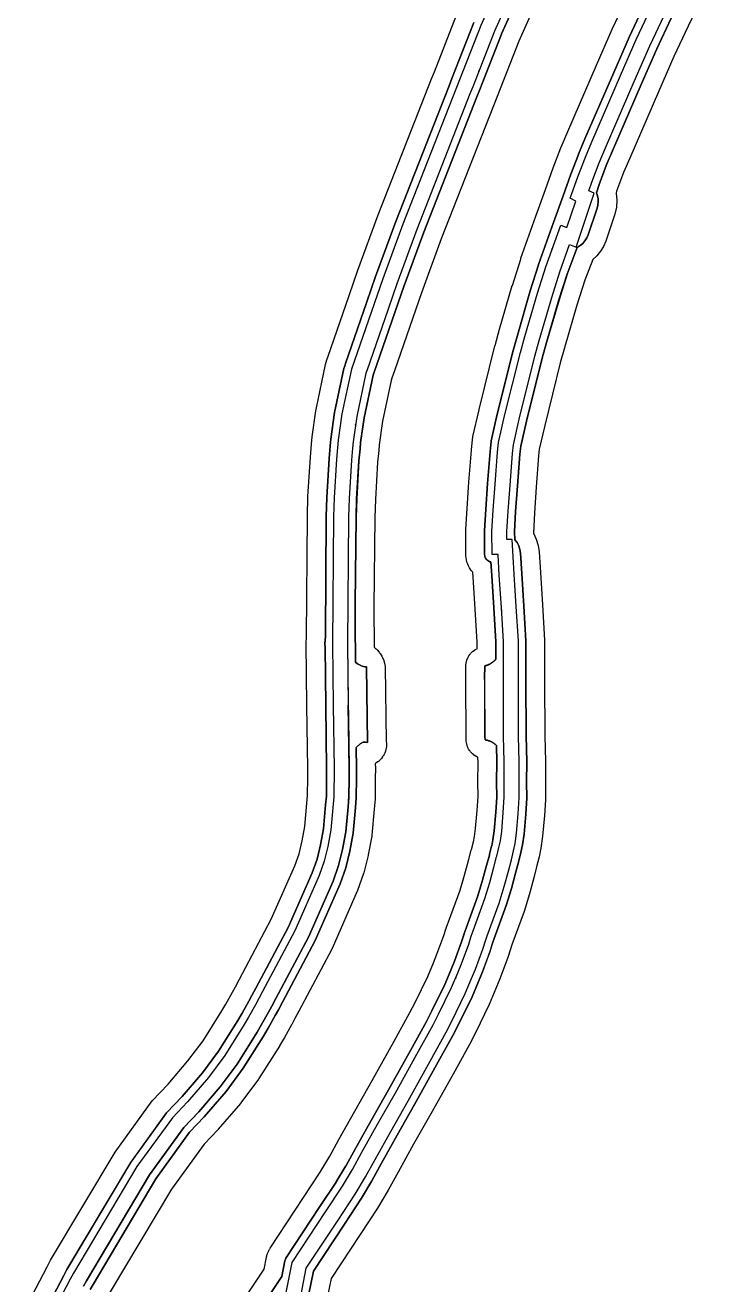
# Model space of a CAD drawing. Header units: inches. Extents: x 87989 to 118156, y 435697 to 451526.
# Drawn here: x 92908.6 to 93089.9, y 438180.6 to 438516.4 of the extents above; entities that cross this region are included whole.
import ezdxf

# ---------------------------------------------------------------- set-up
doc = ezdxf.new("R2010")
doc.units = ezdxf.units.IN
doc.header["$MEASUREMENT"] = 0
for name, color, linetype, true_color in [('As_waterkering_BWK', 7, 'Continuous', 0x7b8981), ('Beschermingszone_BWK', 7, 'Continuous', 0xcf890d), ('Grens_bebouwingsvrije_zone_BWK', 7, 'Continuous', 0x6789ae), ('Kernzone_BWK', 7, 'Continuous', 0xcb89af), ('Kunstwerken_BWK', 7, 'Continuous', 0xc78952), ('Referentiepunten_BWK', 7, 'Continuous', 0x178980)]:
    doc.layers.add(name, color=color, linetype=linetype, true_color=true_color)

msp = doc.modelspace()

# ---------------------------------------------------------------- linework, layer by layer
at = {"layer": 'As_waterkering_BWK'}
for points in [[(93038.79, 438526.05), (93033.82, 438514.85), (93027.988, 438500), (93027.2434, 438498.1041), (93013.04, 438461.94), (93007.73, 438447.43), (93005.416, 438440.734), (93000.531, 438426.6032), (92999.8278, 438424.5688), (92999.5, 438423.62), (92997.03, 438412.09), (92996.09, 438405.37), (92995.9332, 438403.6831), (92995.633, 438400.456), (92995.02, 438390.275), (92994.878, 438385.336), (92994.5326, 438351.5139), (92994.5332, 438351.435), (92994.7631, 438335.1749)], [(92977.6896, 438175.8669), (92979.8211, 438186.5625), (92988.72, 438200.07), (92993.231, 438206.937), (92995.905, 438211.356), (92998.421, 438215.935), (93002.614, 438223.46), (93007.261, 438231.619), (93013.108, 438242.136), (93017.392, 438249.887), (93018.866, 438252.72), (93022.356, 438259.882), (93023.988, 438263.758), (93024.963, 438266.184), (93026.912, 438271.419), (93027.592, 438273.595), (93028.091, 438275), (93031.241, 438283.636), (93032.533, 438287.896), (93033.621, 438291.908), (93034.346, 438294.662), (93034.415, 438294.923), (93034.981, 438297.167), (93035.344, 438298.935), (93035.707, 438301.45), (93036.137, 438306.505), (93036.387, 438310.584), (93036.364, 438314.596), (93036.387, 438320.013), (93036.229, 438326.857), (93036.163, 438341.578), (93036.16, 438342.338), (93036.16, 438352.107), (93035.616, 438361.173), (93035.072, 438369.831), (93034.732, 438375.294), (93033.145, 438375.294), (93033.1, 438381.549), (93033.44, 438387.146), (93033.939, 438394.105), (93034.596, 438402.582), (93034.868, 438405.188), (93036.477, 438412.283), (93040.693, 438429.192), (93041.894, 438433.474), (93045.249, 438444.988), (93047.448, 438451.969), (93051.4407, 438463.136), (93053.0974, 438462.5022), (93055.4492, 438469.5578), (93053.9919, 438470.2713), (93056.038, 438475.994), (93058.033, 438481.251), (93059.755, 438485.307), (93067.418, 438503.009), (93071.61, 438512.595), (93075.508, 438520.891)], [(92924.1652, 438180.2539), (92924.9476, 438181.6995), (92941.75, 438209.95), (92950.93, 438222.58), (92954.89, 438226.74), (92960.62, 438233.4), (92965.12, 438239.47), (92970.466, 438247.937), (92971.671, 438250), (92973.536, 438253.326), (92974.3751, 438254.8995), (92975.4398, 438256.896), (92984.16, 438273.26), (92990.72, 438288.23), (92992.197, 438292.359), (92993.23, 438296.62), (92994.11, 438301.33), (92994.709, 438308.06), (92994.93, 438310.54), (92994.979, 438315.777), (92995.0018, 438318.2514), (92994.7631, 438335.1749)]]:
    msp.add_lwpolyline(points, dxfattribs=at)
at = {"layer": 'Beschermingszone_BWK'}
for points in [[(92925.9316, 438179.3164), (92926.6875, 438180.7109), (92943.4219, 438208.8477), (92952.4707, 438221.2969), (92956.373, 438225.3984), (92962.1836, 438232.1523), (92966.7715, 438238.3398), (92972.1758, 438246.8984), (92973.4063, 438249.0078), (92975.291, 438252.3672), (92976.1406, 438253.957), (92977.2051, 438255.9531), (92985.9609, 438272.3867), (92992.5801, 438287.4922), (92994.1152, 438291.7852), (92995.1855, 438296.1992), (92996.0938, 438301.0586), (92996.7012, 438307.8828), (92996.9297, 438310.4414), (92996.9785, 438315.7578), (92997.002, 438318.2578), (92996.9219, 438323.8984), (92997.9336, 438324.8125), (92998.7461, 438325.3008), (92999.4043, 438325.2422), (92999.9043, 438325.1992), (92999.6211, 438345.3203), (92999.2129, 438345.3867), (92998.4531, 438345.5117), (92997.2813, 438346.1641), (92996.6719, 438346.5898), (92996.5898, 438357.0703), (92996.6426, 438362.2188), (92996.877, 438385.2969), (92997.0176, 438390.1875), (92997.627, 438400.3008), (92997.9238, 438403.4961), (92998.0762, 438405.1406), (92999, 438411.7422), (93001.4297, 438423.082), (93001.7188, 438423.9141), (93002.4219, 438425.9492), (93007.3066, 438440.082), (93009.6152, 438446.7578), (93014.9102, 438461.2305), (93029.1055, 438497.3711), (93029.8496, 438499.2695), (93035.6582, 438514.0586), (93035.6836, 438514.1172), (93040.5938, 438525.1875)], [(93045.1348, 438523.0898), (93040.2813, 438512.1523), (93034.5039, 438497.4414), (93019.5859, 438459.457), (93014.3262, 438445.082), (93012.0313, 438438.4492), (93007.1465, 438424.3164), (93006.4434, 438422.2812), (93006.2559, 438421.7383), (93003.9277, 438410.8711), (93003.0449, 438404.5625), (93002.9023, 438403.0352), (93002.6133, 438399.918), (93002.0137, 438389.957), (93001.877, 438385.1992), (93001.6328, 438361.375), (93001.6875, 438350.5742), (93002.1641, 438350.1875), (93002.2383, 438350.125), (93002.3574, 438350.0117), (93002.4609, 438349.9023), (93003.0273, 438349.2656), (93003.1367, 438349.1328), (93003.2305, 438349), (93003.2715, 438348.9375), (93003.7207, 438348.2188), (93003.7676, 438348.1406), (93003.8457, 438347.9961), (93003.9102, 438347.8516), (93004.2383, 438347.0664), (93004.2949, 438346.9141), (93004.3438, 438346.7578), (93004.3633, 438346.6758), (93004.5566, 438345.8516), (93004.5723, 438345.7734), (93004.5996, 438345.6094), (93004.6152, 438345.4492), (93004.6211, 438345.3203), (93004.9023, 438325.4258), (93004.9492, 438325.0781), (93004.9668, 438324.9063), (93004.9727, 438324.7422), (93004.9727, 438324.6875), (93004.9609, 438324.1914), (93004.957, 438324.082), (93004.9414, 438323.9219), (93004.9199, 438323.793), (93004.8301, 438323.3047), (93004.8242, 438323.2695), (93004.7871, 438323.1133), (93004.7383, 438322.957), (93004.7266, 438322.918), (93004.5586, 438322.4492), (93004.5137, 438322.3359), (93004.4473, 438322.1875), (93004.3945, 438322.0859), (93004.1543, 438321.6484), (93004.1309, 438321.6094), (93004.043, 438321.4688), (93003.9414, 438321.3242), (93003.627, 438320.9258), (93003.5391, 438320.8203), (93003.4277, 438320.6992), (93003.3535, 438320.6289), (93002.9902, 438320.293), (93002.9434, 438320.25), (93002.8164, 438320.1484), (93002.6797, 438320.0508), (93002.2598, 438319.7734), (93002.1309, 438319.6914), (93001.9844, 438319.6133), (93002.002, 438318.2969), (93002.002, 438318.25), (93001.9785, 438315.7109), (93001.9277, 438310.2969), (93001.9219, 438310.1562), (93001.918, 438310.0977), (93001.6816, 438307.4375), (93001.0625, 438300.4961), (93001.0508, 438300.3906), (93001.0313, 438300.2578), (93000.0859, 438295.2031), (93000.0605, 438295.0859), (92998.9434, 438290.4766), (92998.9297, 438290.4219), (92998.8809, 438290.2656), (92998.8691, 438290.2266), (92997.2578, 438285.7266), (92997.2148, 438285.6094), (92997.1934, 438285.5625), (92990.502, 438270.293), (92990.4551, 438270.1914), (92990.418, 438270.1211), (92981.6172, 438253.6016), (92980.5508, 438251.6055), (92979.6895, 438249.9883), (92979.6641, 438249.9453), (92977.7578, 438246.543), (92977.7383, 438246.5078), (92976.4707, 438244.3398), (92976.4258, 438244.2656), (92970.9492, 438235.5898), (92970.9141, 438235.5352), (92970.8438, 438235.4375), (92966.1465, 438229.1016), (92966.1211, 438229.0664), (92966.0332, 438228.957), (92960.1152, 438222.0781), (92960.0391, 438221.9961), (92956.3203, 438218.0898), (92947.6016, 438206.0938), (92931.0371, 438178.2422)], [(92967.752, 438177.8477), (92972.3203, 438184.7344), (92972.957, 438187.9297), (92972.9727, 438188.0078), (92973.0098, 438188.1641), (92973.0293, 438188.2422), (92973.0957, 438188.4922), (92973.1426, 438188.6445), (92973.2461, 438188.9531), (92973.3008, 438189.1016), (92973.4004, 438189.3438), (92973.4648, 438189.4844), (92973.6074, 438189.7773), (92973.6797, 438189.918), (92973.8105, 438190.1445), (92973.8477, 438190.207), (92973.9316, 438190.3438), (92973.9766, 438190.4141), (92982.8711, 438203.918), (92987.3066, 438210.6641), (92989.8438, 438214.8594), (92992.2969, 438219.3242), (92996.5156, 438226.8945), (93001.1602, 438235.0508), (93006.9863, 438245.5313), (93011.2227, 438253.1953), (93012.6074, 438255.8555), (93012.6211, 438255.8828), (93015.9785, 438262.7773), (93017.5137, 438266.4219), (93018.4336, 438268.7109), (93020.2871, 438273.6875), (93020.918, 438275.707), (93020.9336, 438275.75), (93020.9746, 438275.875), (93020.9883, 438275.9141), (93021.5039, 438277.3711), (93024.5977, 438285.8516), (93025.8027, 438289.8203), (93026.8574, 438293.7148), (93027.5781, 438296.4492), (93027.6367, 438296.6758), (93028.1543, 438298.7188), (93028.4453, 438300.1406), (93028.75, 438302.2461), (93029.1543, 438307.0156), (93029.3867, 438310.7773), (93029.3633, 438314.5898), (93029.3867, 438319.9336), (93029.3496, 438321.2695), (93029.2441, 438321.3086), (93029.2012, 438321.3281), (93029.0527, 438321.3945), (93028.9004, 438321.4766), (93028.5547, 438321.6797), (93028.4316, 438321.7539), (93028.2988, 438321.8516), (93028.2344, 438321.9023), (93027.9336, 438322.1484), (93027.8691, 438322.2031), (93027.75, 438322.3164), (93027.6504, 438322.4219), (93027.3848, 438322.7188), (93027.2754, 438322.8516), (93027.1797, 438322.9844), (93027.1543, 438323.0234), (93026.9434, 438323.3516), (93026.8828, 438323.4531), (93026.8047, 438323.5977), (93026.7598, 438323.6953), (93026.6016, 438324.0547), (93026.5801, 438324.1055), (93026.5234, 438324.2578), (93026.4746, 438324.418), (93026.373, 438324.8008), (93026.3379, 438324.9492), (93026.3125, 438325.1133), (93026.3027, 438325.1875), (93026.2637, 438325.5742), (93026.2559, 438325.6641), (93026.252, 438325.7695), (93026.2305, 438326.6953), (93026.2305, 438326.7422), (93026.1641, 438341.5352), (93026.1602, 438342.3242), (93026.1641, 438345.6289), (93026.1699, 438345.7891), (93026.1738, 438345.8438), (93026.2109, 438346.2773), (93026.2227, 438346.3828), (93026.25, 438346.5469), (93026.2871, 438346.7031), (93026.3984, 438347.125), (93026.4473, 438347.2813), (93026.5039, 438347.4336), (93026.5469, 438347.5313), (93026.7305, 438347.9219), (93026.7539, 438347.9766), (93026.832, 438348.1211), (93026.918, 438348.2578), (93026.9453, 438348.3008), (93027.1934, 438348.6563), (93027.2617, 438348.7461), (93027.3652, 438348.875), (93027.4727, 438348.9883), (93027.7793, 438349.2969), (93027.9023, 438349.4102), (93028.0273, 438349.5156), (93028.1094, 438349.5742), (93028.4629, 438349.8242), (93028.5156, 438349.8594), (93028.6543, 438349.9453), (93028.7988, 438350.0234), (93028.8379, 438350.043), (93029.1602, 438350.1953), (93029.1602, 438351.8984), (93028.6289, 438360.7422), (93028.0859, 438369.3945), (93028.0137, 438370.5352), (93027.9727, 438370.582), (93027.7637, 438370.8242), (93027.666, 438370.9414), (93027.6406, 438370.9766), (93027.4063, 438371.293), (93027.3359, 438371.3906), (93027.2949, 438371.457), (93027.127, 438371.7227), (93027.084, 438371.7969), (93027.0293, 438371.8945), (93026.8477, 438372.2461), (93026.8242, 438372.293), (93026.7637, 438372.4258), (93026.6387, 438372.7227), (93026.5742, 438372.8906), (93026.4473, 438373.2734), (93026.4043, 438373.4141), (93026.3926, 438373.4648), (93026.3164, 438373.7695), (93026.293, 438373.8789), (93026.2773, 438373.9609), (93026.2129, 438374.3516), (93026.2012, 438374.4297), (93026.1895, 438374.5469), (93026.1621, 438374.8594), (93026.1602, 438374.9063), (93026.1563, 438374.957), (93026.1484, 438375.1484), (93026.1445, 438375.2422), (93026.0996, 438381.5078), (93026.0996, 438381.543), (93026.1016, 438381.625), (93026.1016, 438381.668), (93026.1055, 438381.8047), (93026.1074, 438381.8477), (93026.1113, 438381.9297), (93026.1133, 438381.9727), (93026.4551, 438387.6094), (93026.959, 438394.625), (93027.6191, 438403.1484), (93027.623, 438403.1836), (93027.6289, 438403.25), (93027.6309, 438403.2813), (93027.9063, 438405.9141), (93027.9141, 438405.9844), (93027.9336, 438406.1367), (93027.9453, 438406.2109), (93027.9844, 438406.4453), (93027.998, 438406.5156), (93028.0273, 438406.668), (93028.041, 438406.7383), (93029.6621, 438413.8789), (93029.6738, 438413.9297), (93033.9063, 438430.9023), (93033.9141, 438430.9375), (93033.9395, 438431.0352), (93033.9492, 438431.0664), (93035.1641, 438435.3984), (93038.543, 438446.9922), (93038.5586, 438447.043), (93040.7793, 438454.0938), (93040.793, 438454.1406), (93040.834, 438454.2617), (93040.8496, 438454.3047), (93044.8516, 438465.4961), (93047.4004, 438472.6289), (93049.4609, 438478.3906), (93049.4785, 438478.4375), (93051.498, 438483.7578), (93051.5156, 438483.8008), (93051.5625, 438483.918), (93051.5762, 438483.9531), (93053.3223, 438488.0664), (93061, 438505.8008), (93065.2031, 438515.4141), (93065.2168, 438515.4453), (93065.2539, 438515.5273), (93065.2676, 438515.5547), (93069.1895, 438523.9063)], [(93073.7031, 438521.7539), (93069.7891, 438513.4219), (93065.584, 438503.8086), (93057.916, 438486.0938), (93056.1914, 438482.0313), (93056.1641, 438481.9609), (93054.1621, 438476.6836), (93052.1094, 438470.9453), (93049.5586, 438463.8164), (93045.5645, 438452.6406), (93045.541, 438452.5703), (93043.3359, 438445.5664), (93039.9707, 438434.0234), (93038.7598, 438429.7031), (93034.5313, 438412.7461), (93032.918, 438405.6289), (93032.8789, 438405.3945), (93032.6035, 438402.7617), (93031.9453, 438394.2539), (93031.4453, 438387.2773), (93031.1035, 438381.6719), (93031.0996, 438381.5352), (93031.1445, 438375.2812), (93031.1719, 438374.9648), (93031.2461, 438374.6602), (93031.3691, 438374.3711), (93031.5352, 438374.1055), (93031.7422, 438373.8672), (93031.9824, 438373.668), (93032.252, 438373.5039), (93032.5449, 438373.3906), (93032.8516, 438373.3203), (93033.0762, 438369.707), (93033.6191, 438361.0508), (93034.1602, 438352.0469), (93034.1602, 438347.4453), (93034.0918, 438347.3633), (93034.0117, 438347.2695), (93033.9297, 438347.1797), (93033.8477, 438347.0859), (93033.7598, 438347), (93033.6855, 438346.9258), (93033.6074, 438346.8516), (93033.5293, 438346.7773), (93033.4473, 438346.7109), (93033.3672, 438346.6406), (93033.2813, 438346.5742), (93033.1973, 438346.5078), (93033.1094, 438346.4453), (93033.0215, 438346.3867), (93032.9316, 438346.3281), (93032.8418, 438346.2695), (93032.748, 438346.2148), (93032.6563, 438346.1641), (93032.5605, 438346.1133), (93032.4668, 438346.0664), (93032.3691, 438346.0195), (93032.2988, 438345.9844), (93032.2266, 438345.9531), (93032.1543, 438345.9219), (93032.0801, 438345.8906), (93032.0078, 438345.8594), (93031.9316, 438345.832), (93031.8574, 438345.8047), (93031.7832, 438345.7813), (93031.707, 438345.7578), (93031.6309, 438345.7344), (93031.5547, 438345.7109), (93031.4766, 438345.6914), (93031.4004, 438345.6719), (93031.3223, 438345.6563), (93031.2461, 438345.6367), (93031.1641, 438345.625), (93031.1602, 438342.3281), (93031.1621, 438341.5586), (93031.2305, 438326.7891), (93031.2793, 438325.8828), (93031.4238, 438325.8594), (93031.5352, 438325.8398), (93031.6504, 438325.8203), (93031.7637, 438325.793), (93031.875, 438325.7695), (93031.9863, 438325.7383), (93032.0996, 438325.707), (93032.209, 438325.6719), (93032.3184, 438325.6367), (93032.4258, 438325.5938), (93032.5332, 438325.5547), (93032.6406, 438325.5117), (93032.7422, 438325.4688), (93032.8438, 438325.4219), (93032.9434, 438325.375), (93033.043, 438325.3242), (93033.1426, 438325.2734), (93033.2383, 438325.2188), (93033.3359, 438325.1641), (93033.4297, 438325.1055), (93033.5234, 438325.043), (93033.6172, 438324.9805), (93033.707, 438324.918), (93033.7969, 438324.8516), (93033.8867, 438324.7852), (93033.9727, 438324.7148), (93034.0586, 438324.6445), (93034.1406, 438324.5703), (93034.2246, 438324.4922), (93034.2852, 438324.4297), (93034.3867, 438319.9961), (93034.3633, 438314.5938), (93034.3867, 438310.6406), (93034.1426, 438306.6523), (93033.7188, 438301.6797), (93033.373, 438299.2813), (93033.0352, 438297.6328), (93033.0215, 438297.5703), (93032.4785, 438295.4219), (93032.4121, 438295.1719), (93031.6895, 438292.4258), (93030.6113, 438288.4492), (93029.3438, 438284.2695), (93026.209, 438275.6758), (93025.707, 438274.2656), (93025.6836, 438274.1914), (93025.0195, 438272.0664), (93023.0977, 438266.9063), (93022.1387, 438264.5195), (93020.5332, 438260.707), (93017.0801, 438253.6211), (93015.6289, 438250.832), (93011.3594, 438243.1055), (93005.5176, 438232.6016), (93000.8711, 438224.4414), (92996.6719, 438216.9023), (92994.1934, 438212.3906), (92994.1621, 438212.3359), (92991.5488, 438208.0195), (92991.5195, 438207.9727), (92987.0488, 438201.168), (92978.1504, 438187.6641), (92978.0234, 438187.4414), (92977.9258, 438187.2031), (92977.8594, 438186.9531), (92977.0313, 438182.793), (92971.9102, 438175.0703)]]:
    msp.add_lwpolyline(points, dxfattribs=at)
for points in [[(93089.8896, 438525.3536, 0), (93085.4363, 438516.1555, 0), (93081.6289, 438508.0516, 0), (93077.5046, 438498.6204, 0), (93069.865, 438480.9727, 0), (93068.2416, 438477.1487, 0), (93066.3601, 438472.1905, 0), (93066.2435, 438471.6122, 0), (93066.4467, 438469.7563, 0), (93066.3259, 438467.8933, 0), (93065.8848, 438466.0793, 0), (93063.4835, 438458.8819, 0), (93062.8803, 438457.472, 0), (93062.0838, 438456.1617, 0), (93061.1098, 438454.9774, 0), (93059.9781, 438453.9427, 0), (93057.8766, 438448.4636, 0), (93055.7765, 438441.7966, 0), (93052.47, 438430.4501, 0), (93051.3275, 438426.3755, 0), (93047.1786, 438409.7357, 0), (93045.7405, 438403.3943, 0), (93045.5518, 438401.5859, 0), (93044.9085, 438393.2866, 0), (93044.4158, 438386.4191, 0), (93044.1549, 438381.021, 0), (93044.9299, 438379.4261, 0), (93045.4526, 438377.7316, 0), (93045.7108, 438375.9773, 0), (93046.0506, 438370.5175, 0), (93046.5953, 438361.8473, 0), (93047.1501, 438352.4364, 0), (93047.16, 438342.3597, 0), (93047.1629, 438341.6244, 0), (93047.2284, 438327.0086, 0), (93047.3855, 438320.1166, 0), (93047.3639, 438314.6042, 0), (93047.3868, 438310.6471, 0), (93047.3664, 438309.9111, 0), (93047.1069, 438305.7024, 0), (93046.6308, 438300.1981, 0), (93046.1752, 438297.0431, 0), (93045.7016, 438294.7157, 0), (93045.0237, 438292.0141, 0), (93044.2481, 438289.0683, 0), (93043.1045, 438284.8602, 0), (93041.6713, 438280.155, 0), (93038.4408, 438271.2746, 0), (93038.0283, 438270.1125, 0), (93037.316, 438267.8595, 0), (93035.2206, 438262.214, 0), (93034.1603, 438259.5727, 0), (93032.3692, 438255.3384, 0), (93028.6893, 438247.7721, 0), (93027.0848, 438244.6879, 0), (93022.7287, 438236.803, 0), (93016.8472, 438226.2245, 0), (93012.1977, 438218.0609, 0), (93008.0458, 438210.6093, 0), (93005.4308, 438205.86, 0), (93002.5334, 438201.0699, 0), (92997.9097, 438194.0244, 0), (92990.189, 438182.3052, 0), (92988.4775, 438173.717, 0)], [(92908.5945, 438174.1789, 0), (92914.4503, 438185.4142, 0), (92915.3796, 438187.1312, 0), (92932.5545, 438216.008, 0), (92942.4604, 438229.6366, 0), (92946.7319, 438234.1239, 0), (92952.0211, 438240.2716, 0), (92956.0385, 438245.6905, 0), (92961.0634, 438253.6491, 0), (92962.1238, 438255.4644, 0), (92963.8846, 438258.6047, 0), (92964.6691, 438260.0757, 0), (92965.7336, 438262.0718, 0), (92974.2541, 438278.0611, 0), (92980.4915, 438292.2949, 0), (92981.6437, 438295.5161, 0), (92982.4708, 438298.9276, 0), (92983.2001, 438302.8312, 0), (92983.7523, 438309.0352, 0), (92983.9346, 438311.0805, 0), (92983.9795, 438315.8799, 0), (92984.0011, 438318.2245, 0), (92983.7642, 438335.0197, 0), (92983.5353, 438351.5988, 0), (92983.6255, 438353.3459, 0), (92983.8806, 438385.5502, 0), (92984.0322, 438390.7636, 0), (92984.6666, 438401.2959, 0), (92984.9804, 438404.7017, 0), (92985.1667, 438406.6411, 0), (92986.1361, 438413.6139, 0), (92986.274, 438414.3942, 0), (92988.744, 438425.9242, 0), (92989.1032, 438427.2125, 0), (92989.4312, 438428.1619, 0), (92990.1347, 438430.1969, 0), (92995.0195, 438444.3274, 0), (92997.3666, 438451.1166, 0), (93002.7557, 438465.8408, 0), (93017.0048, 438502.1254, 0), (93017.7493, 438504.0211, 0), (93023.6734, 438519.0914, 0)], [(92983.5739, 438174.6942, 0), (92985.4763, 438184.2403, 0), (92993.7326, 438196.7724, 0), (92998.3051, 438203.7367, 0), (93001.1009, 438208.3582, 0), (93003.6709, 438213.0301, 0), (93007.8415, 438220.515, 0), (93012.4899, 438228.6765, 0), (93018.3557, 438239.2271, 0), (93022.679, 438247.0511, 0), (93024.2242, 438250.0212, 0), (93027.8178, 438257.4037, 0), (93029.5365, 438261.4751, 0), (93030.5581, 438264.0186, 0), (93032.5869, 438269.4775, 0), (93033.2845, 438271.6954, 0), (93033.7364, 438272.968, 0), (93036.9302, 438281.7373, 0), (93038.2993, 438286.2401, 0), (93039.4176, 438290.3591, 0), (93040.1859, 438293.277, 0), (93040.8286, 438295.8299, 0), (93041.2519, 438297.9031, 0), (93041.6654, 438300.7672, 0), (93042.1206, 438306.0672, 0), (93042.3813, 438310.4177, 0), (93042.3639, 438314.6005, 0), (93042.3862, 438320.0695, 0), (93042.2287, 438326.9397, 0), (93042.1629, 438341.6033, 0), (93042.16, 438342.3498, 0), (93042.1546, 438352.2867, 0), (93041.6047, 438361.5408, 0), (93041.0603, 438370.2055, 0), (93040.7204, 438375.6667, 0), (93040.5786, 438376.6464, 0), (93040.2752, 438377.5886, 0), (93039.8187, 438378.467, 0), (93039.2221, 438379.2569, 0), (93039.1013, 438381.3885, 0), (93039.4268, 438386.7495, 0), (93039.9223, 438393.6586, 0), (93040.5719, 438402.0387, 0), (93040.7985, 438404.2096, 0), (93042.3143, 438410.8936, 0), (93046.4936, 438427.6557, 0), (93047.6628, 438431.8246, 0), (93050.9913, 438443.2472, 0), (93053.1363, 438450.057, 0), (93055.8759, 438457.2028, 0), (93056.645, 438457.6734, 0), (93057.3332, 438458.2559, 0), (93057.9243, 438458.9368, 0), (93058.4045, 438459.6999, 0), (93058.7625, 438460.5275, 0), (93061.1413, 438467.6604, 0), (93061.3511, 438468.4704, 0), (93061.4443, 438469.3019, 0), (93061.4192, 438470.1382, 0), (93061.2761, 438470.9626, 0), (93061.0181, 438471.7586, 0), (93061.6682, 438473.9194, 0), (93063.6013, 438479.0134, 0), (93065.2695, 438482.9428, 0), (93072.9198, 438500.6152, 0), (93077.0749, 438510.1168, 0), (93080.9234, 438518.308, 0)], [(93028.2855, 438517.1635, 0), (93022.4033, 438502.1933, 0), (93021.6587, 438500.2975, 0), (93007.4304, 438464.0677, 0), (93002.0773, 438449.4409, 0), (92999.7452, 438442.694, 0), (92994.8603, 438428.5634, 0), (92994.157, 438426.5287, 0), (92993.829, 438425.5796, 0), (92993.6331, 438424.8768, 0), (92991.1255, 438413.134, 0), (92990.1318, 438406.0633, 0), (92989.9589, 438404.2387, 0), (92989.6513, 438400.9141, 0), (92989.0267, 438390.5415, 0), (92988.8794, 438385.4529, 0), (92988.6946, 438353.7153, 0), (92988.6933, 438353.4889, 0), (92988.5833, 438352.4773, 0), (92988.534, 438351.5237, 0), (92988.5846, 438350.5678, 0), (92988.7637, 438335.0903, 0), (92989.0014, 438318.2367, 0), (92988.9793, 438315.8331, 0), (92988.9325, 438310.8348, 0), (92988.7326, 438308.5919, 0), (92988.1592, 438302.1488, 0), (92987.3613, 438297.8787, 0), (92986.4407, 438294.0811, 0), (92985.1408, 438290.4472, 0), (92978.7568, 438275.8788, 0), (92970.1455, 438259.7192, 0), (92969.0809, 438257.7229, 0), (92968.2716, 438256.2053, 0), (92966.4634, 438252.9806, 0), (92965.3373, 438251.0527, 0), (92960.1664, 438242.863, 0), (92955.9297, 438237.1481, 0), (92950.4401, 438230.7676, 0), (92946.3102, 438226.4291, 0), (92936.7343, 438213.2544, 0), (92919.7287, 438184.6623, 0), (92918.8662, 438183.0686, 0), (92913.2333, 438172.2612, 0)]]:
    msp.add_polyline3d(points, dxfattribs=at)
at = {"layer": 'Grens_bebouwingsvrije_zone_BWK'}
for points in [[(93035.1651, 438527.743), (93030.1286, 438516.393), (93009.2997, 438463.3587), (93003.9612, 438448.7707), (92995.6398, 438424.6961), (92993.0885, 438412.7869), (92992.1157, 438405.8325), (92991.6442, 438400.7615), (92991.0235, 438390.4527), (92990.8786, 438385.4139), (92990.5324, 438351.5183), (92990.7635, 438335.1184), (92991.0015, 438318.2418), (92990.9317, 438310.7364), (92990.1428, 438301.8759), (92989.3176, 438297.4591), (92988.3595, 438293.507), (92987.0005, 438289.7081), (92980.5579, 438275.0059), (92971.91, 438258.7776), (92970.0264, 438255.2455), (92968.1993, 438251.9871), (92967.0469, 438250.0141), (92961.8176, 438241.732), (92957.4931, 438235.8988), (92951.9234, 438229.4251), (92947.8501, 438225.1461), (92938.4062, 438212.1529), (92921.4684, 438183.6747), (92920.6325, 438182.1303), (92915.0889, 438171.4941)], [(92981.4615, 438174.3277), (92983.5912, 438185.0144), (92992.0617, 438197.8716), (92996.6149, 438204.8028), (92999.3704, 438209.3566), (93001.9209, 438213.9984), (93006.0991, 438221.4966), (93010.747, 438229.6573), (93016.6065, 438240.1967), (93020.9172, 438247.9961), (93022.4387, 438250.9205), (93025.9999, 438258.2285), (93027.6873, 438262.236), (93028.6937, 438264.7401), (93030.698, 438270.1237), (93031.387, 438272.3286), (93031.8546, 438273.6453), (93035.0367, 438282.3692), (93036.378, 438286.7918), (93037.4854, 438290.8754), (93038.288, 438293.9227), (93038.8813, 438296.2752), (93039.2861, 438298.2464), (93039.6827, 438300.9944), (93040.1266, 438306.2131), (93040.3877, 438310.473), (93040.364, 438314.599), (93040.3872, 438320.0507), (93040.2288, 438326.9121), (93040.16, 438342.3468), (93040.16, 438352.2269), (93039.6085, 438361.4182), (93039.0642, 438370.0807), (93038.4908, 438379.294), (93037.1163, 438379.294), (93037.1009, 438381.442), (93037.4313, 438386.8817), (93037.9279, 438393.8074), (93038.5799, 438402.2198), (93038.8217, 438404.5357), (93040.3685, 438411.3567), (93044.5601, 438428.1678), (93045.7399, 438432.3744), (93049.0772, 438443.8275), (93051.2402, 438450.6943), (93053.8306, 438457.9391), (93055.5708, 438457.2734), (93060.3503, 438471.6119), (93058.9622, 438472.2915), (93059.7915, 438474.6109), (93061.7452, 438479.7592), (93063.4314, 438483.7309), (93071.0859, 438501.4131), (93075.2533, 438510.9428), (93079.1184, 438519.1689)]]:
    msp.add_lwpolyline(points, dxfattribs=at)
at = {"layer": 'Kernzone_BWK'}
for points in [[(93040.5938, 438525.1875), (93035.6836, 438514.1172), (93035.6563, 438514.0586), (93029.8477, 438499.2695), (93029.1055, 438497.3711), (93014.9102, 438461.2305), (93009.6133, 438446.7578), (93007.3047, 438440.082), (93002.4219, 438425.9492), (93001.7188, 438423.9141), (93001.4297, 438423.082), (92999, 438411.7422), (92998.0781, 438405.1406), (92997.9258, 438403.4961), (92997.6289, 438400.3008), (92997.0195, 438390.1875), (92996.8789, 438385.2969), (92996.6406, 438362.2188), (92996.5898, 438357.0703), (92996.6719, 438346.5898), (92997.2813, 438346.1641), (92998.4531, 438345.5117), (92999.2109, 438345.3867), (92999.6211, 438345.3203), (92999.9063, 438325.1992), (92999.4023, 438325.2422), (92998.7461, 438325.3008), (92997.9336, 438324.8125), (92996.9219, 438323.8984), (92997, 438318.2578), (92996.9805, 438315.7578), (92996.9297, 438310.4414), (92996.6992, 438307.8828), (92996.0938, 438301.0586), (92995.1875, 438296.1992), (92994.1172, 438291.7852), (92992.5781, 438287.4922), (92985.9609, 438272.3867), (92977.2031, 438255.9531), (92976.1406, 438253.957), (92975.2891, 438252.3672), (92973.4063, 438249.0078), (92972.1758, 438246.8984), (92966.7695, 438238.3398), (92962.1836, 438232.1523), (92956.375, 438225.3984), (92952.4688, 438221.2969), (92943.4219, 438208.8477), (92926.6875, 438180.7109), (92925.9297, 438179.3164)], [(92971.9102, 438175.0703), (92977.0313, 438182.793), (92977.8594, 438186.9531), (92977.9258, 438187.2031), (92978.0234, 438187.4414), (92978.1523, 438187.6641), (92987.0508, 438201.168), (92991.5195, 438207.9727), (92991.5508, 438208.0195), (92994.1602, 438212.3359), (92994.1914, 438212.3906), (92996.6719, 438216.9023), (93000.8711, 438224.4414), (93005.5195, 438232.6016), (93011.3594, 438243.1055), (93015.6289, 438250.832), (93017.0781, 438253.6211), (93020.5352, 438260.707), (93022.1367, 438264.5195), (93023.0977, 438266.9063), (93025.0195, 438272.0664), (93025.6836, 438274.1914), (93025.707, 438274.2656), (93026.2109, 438275.6758), (93029.3438, 438284.2695), (93030.6094, 438288.4492), (93031.6875, 438292.4258), (93032.4141, 438295.1719), (93032.4766, 438295.4219), (93033.0195, 438297.5703), (93033.0352, 438297.6328), (93033.3711, 438299.2813), (93033.7188, 438301.6797), (93034.1406, 438306.6523), (93034.3867, 438310.6406), (93034.3633, 438314.5938), (93034.3867, 438319.9961), (93034.2852, 438324.4297), (93034.2227, 438324.4922), (93034.1406, 438324.5703), (93034.0586, 438324.6445), (93033.9727, 438324.7148), (93033.8867, 438324.7852), (93033.7969, 438324.8516), (93033.707, 438324.918), (93033.6172, 438324.9805), (93033.5234, 438325.043), (93033.4297, 438325.1055), (93033.3359, 438325.1641), (93033.2383, 438325.2188), (93033.1406, 438325.2734), (93033.043, 438325.3242), (93032.9453, 438325.375), (93032.8438, 438325.4219), (93032.7422, 438325.4688), (93032.6406, 438325.5117), (93032.5352, 438325.5547), (93032.4258, 438325.5938), (93032.3164, 438325.6367), (93032.2109, 438325.6719), (93032.0977, 438325.707), (93031.9883, 438325.7383), (93031.875, 438325.7695), (93031.7617, 438325.793), (93031.6484, 438325.8203), (93031.5352, 438325.8398), (93031.4219, 438325.8594), (93031.2773, 438325.8828), (93031.2305, 438326.7891), (93031.1641, 438341.5586), (93031.1602, 438342.3281), (93031.1641, 438345.625), (93031.2461, 438345.6367), (93031.3242, 438345.6563), (93031.3984, 438345.6719), (93031.4766, 438345.6914), (93031.5547, 438345.7109), (93031.6328, 438345.7344), (93031.707, 438345.7578), (93031.7813, 438345.7813), (93031.8594, 438345.8047), (93031.9336, 438345.832), (93032.0078, 438345.8594), (93032.082, 438345.8906), (93032.1523, 438345.9219), (93032.2266, 438345.9531), (93032.3008, 438345.9844), (93032.3711, 438346.0195), (93032.4688, 438346.0664), (93032.5625, 438346.1133), (93032.6563, 438346.1641), (93032.75, 438346.2148), (93032.8398, 438346.2695), (93032.9336, 438346.3281), (93033.0234, 438346.3867), (93033.1094, 438346.4453), (93033.1953, 438346.5078), (93033.2813, 438346.5742), (93033.3672, 438346.6406), (93033.4492, 438346.7109), (93033.5273, 438346.7773), (93033.6055, 438346.8516), (93033.6836, 438346.9258), (93033.7617, 438347), (93033.8477, 438347.0859), (93033.9297, 438347.1797), (93034.0117, 438347.2695), (93034.0898, 438347.3633), (93034.1602, 438347.4453), (93034.1602, 438352.0469), (93033.6211, 438361.0508), (93033.0742, 438369.707), (93032.8516, 438373.3203), (93032.543, 438373.3906), (93032.2539, 438373.5039), (93031.9844, 438373.668), (93031.7422, 438373.8672), (93031.5352, 438374.1055), (93031.3672, 438374.3711), (93031.2461, 438374.6602), (93031.1719, 438374.9648), (93031.1445, 438375.2812), (93031.1016, 438381.5352), (93031.1055, 438381.6719), (93031.4453, 438387.2773), (93031.9453, 438394.2539), (93032.6055, 438402.7617), (93032.8789, 438405.3945), (93032.918, 438405.6289), (93034.5313, 438412.7461), (93038.7617, 438429.7031), (93039.9727, 438434.0234), (93043.3359, 438445.5664), (93045.5391, 438452.5703), (93045.5664, 438452.6406), (93049.5586, 438463.8164), (93052.1094, 438470.9453), (93054.1602, 438476.6836), (93056.1641, 438481.9609), (93056.1914, 438482.0313), (93057.918, 438486.0938), (93065.5859, 438503.8086), (93069.7891, 438513.4219), (93073.7031, 438521.7539)], [(93080.9219, 438518.3086), (93077.0742, 438510.1172), (93072.918, 438500.6133), (93065.2695, 438482.9414), (93063.6016, 438479.0117), (93061.668, 438473.918), (93061.0195, 438471.7578), (93061.2773, 438470.9609), (93061.418, 438470.1367), (93061.4453, 438469.3008), (93061.3516, 438468.4688), (93061.1406, 438467.6602), (93058.7617, 438460.5273), (93058.4063, 438459.6992), (93057.9258, 438458.9375), (93057.332, 438458.2578), (93056.6445, 438457.6719), (93055.875, 438457.2031), (93053.1367, 438450.0586), (93050.9922, 438443.2461), (93047.6641, 438431.8242), (93046.4922, 438427.6563), (93042.3125, 438410.8945), (93040.7969, 438404.2109), (93040.5703, 438402.0391), (93039.9219, 438393.6602), (93039.4258, 438386.75), (93039.1016, 438381.3867), (93039.2227, 438379.2578), (93039.8203, 438378.4688), (93040.2734, 438377.5898), (93040.5781, 438376.6445), (93040.7188, 438375.668), (93041.0586, 438370.207), (93041.6055, 438361.5391), (93042.1563, 438352.2852), (93042.1602, 438342.3516), (93042.1641, 438341.6016), (93042.2305, 438326.9414), (93042.3867, 438320.0703), (93042.3633, 438314.6016), (93042.3828, 438310.418), (93042.1211, 438306.0664), (93041.6641, 438300.7656), (93041.25, 438297.9023), (93040.8281, 438295.8281), (93040.1875, 438293.2773), (93039.418, 438290.3594), (93038.3008, 438286.2383), (93036.9297, 438281.7383), (93033.7383, 438272.9688), (93033.2852, 438271.6953), (93032.5859, 438269.4766), (93030.5586, 438264.0195), (93029.5352, 438261.4766), (93027.8164, 438257.4023), (93024.2227, 438250.0195), (93022.6797, 438247.0508), (93018.3555, 438239.2266), (93012.4883, 438228.6758), (93007.8398, 438220.5156), (93003.6719, 438213.0313), (93001.1016, 438208.3594), (92998.3047, 438203.7383), (92993.7344, 438196.7734), (92985.4766, 438184.2422), (92983.5742, 438174.6953)], [(92913.2344, 438172.2617), (92918.8672, 438183.0703), (92919.7305, 438184.6641), (92936.7344, 438213.2539), (92946.3086, 438226.4297), (92950.4414, 438230.7695), (92955.9297, 438237.1484), (92960.168, 438242.8633), (92965.3359, 438251.0508), (92966.4648, 438252.9805), (92968.2734, 438256.207), (92969.082, 438257.7227), (92970.1445, 438259.7188), (92978.7578, 438275.8789), (92985.1406, 438290.4453), (92986.4414, 438294.082), (92987.3594, 438297.8789), (92988.1602, 438302.1484), (92988.7344, 438308.5938), (92988.9336, 438310.8359), (92988.9805, 438315.832), (92989, 438318.2383), (92988.7656, 438335.0898), (92988.5859, 438350.5664), (92988.5352, 438351.5234), (92988.582, 438352.4766), (92988.6914, 438353.4883), (92988.6953, 438353.7148), (92988.8789, 438385.4531), (92989.0273, 438390.543), (92989.6523, 438400.9141), (92989.957, 438404.2383), (92990.1328, 438406.0625), (92991.125, 438413.1328), (92993.6328, 438424.875), (92993.8281, 438425.5781), (92994.1563, 438426.5273), (92994.8594, 438428.5625), (92999.7461, 438442.6953), (93002.0781, 438449.4414), (93007.4297, 438464.0664), (93021.6602, 438500.2969), (93022.4023, 438502.1914), (93028.2852, 438517.1641)]]:
    msp.add_lwpolyline(points, dxfattribs=at)
at = {"layer": 'Kunstwerken_BWK'}
for points in [[(93038.79, 438526.05), (93033.82, 438514.85), (93027.988, 438500), (93027.2434, 438498.1041), (93013.04, 438461.94), (93007.73, 438447.43), (93005.416, 438440.734), (93000.531, 438426.6032), (92999.8278, 438424.5688), (92999.5, 438423.62), (92997.03, 438412.09), (92996.09, 438405.37), (92995.9332, 438403.6831), (92995.633, 438400.456), (92995.02, 438390.275), (92994.878, 438385.336), (92994.5326, 438351.5139), (92994.5332, 438351.435), (92994.7504, 438336.0697), (92994.8115, 438331.7426), (92995.0018, 438318.2514), (92994.979, 438315.777), (92994.93, 438310.54), (92994.709, 438308.06), (92994.11, 438301.33), (92993.23, 438296.62), (92992.197, 438292.359), (92990.72, 438288.23), (92984.16, 438273.26), (92975.4398, 438256.896), (92974.3751, 438254.8995), (92973.536, 438253.326), (92971.671, 438250), (92970.466, 438247.937), (92965.12, 438239.47), (92960.62, 438233.4), (92954.89, 438226.74), (92950.93, 438222.58), (92941.75, 438209.95), (92924.9476, 438181.6995), (92924.1652, 438180.2539)], [(93036.16, 438351.9524), (93036.16, 438352.107), (93035.616, 438361.173), (93035.072, 438369.831), (93034.732, 438375.294), (93033.145, 438375.294), (93033.1, 438381.549), (93033.44, 438387.146), (93033.939, 438394.105), (93034.596, 438402.582), (93034.868, 438405.188), (93036.477, 438412.283), (93040.693, 438429.192), (93041.894, 438433.474), (93045.249, 438444.988), (93047.448, 438451.969), (93051.4407, 438463.136), (93053.0974, 438462.5022), (93055.4492, 438469.5578), (93053.9919, 438470.2713), (93056.038, 438475.994), (93058.033, 438481.251), (93059.755, 438485.307), (93067.418, 438503.009), (93071.61, 438512.595), (93075.508, 438520.891)], [(92979.8178, 438186.5458), (92979.8211, 438186.5625), (92988.72, 438200.07), (92993.231, 438206.937), (92995.905, 438211.356), (92998.421, 438215.935), (93002.614, 438223.46), (93007.261, 438231.619), (93013.108, 438242.136), (93017.392, 438249.887), (93018.866, 438252.72), (93022.356, 438259.882), (93023.988, 438263.758), (93024.963, 438266.184), (93026.912, 438271.419), (93027.592, 438273.595), (93028.091, 438275), (93031.241, 438283.636), (93032.533, 438287.896), (93033.621, 438291.908), (93034.346, 438294.662), (93034.415, 438294.923), (93034.981, 438297.167), (93035.344, 438298.935), (93035.707, 438301.45), (93036.137, 438306.505), (93036.387, 438310.584), (93036.364, 438314.596), (93036.386, 438319.784)]]:
    msp.add_lwpolyline(points, dxfattribs=at)
at = {"layer": 'Referentiepunten_BWK'}
for p in [(93029.6133, 438504.1385), (93049.1754, 438456.8004), (92996.7213, 438409.8828), (93035.6586, 438360.4638), (92994.8797, 438309.976), (93023.4476, 438262.4745), (92950.6214, 438222.1554)]:
    msp.add_point(p, dxfattribs=at)

doc.saveas('drawing.dxf')
